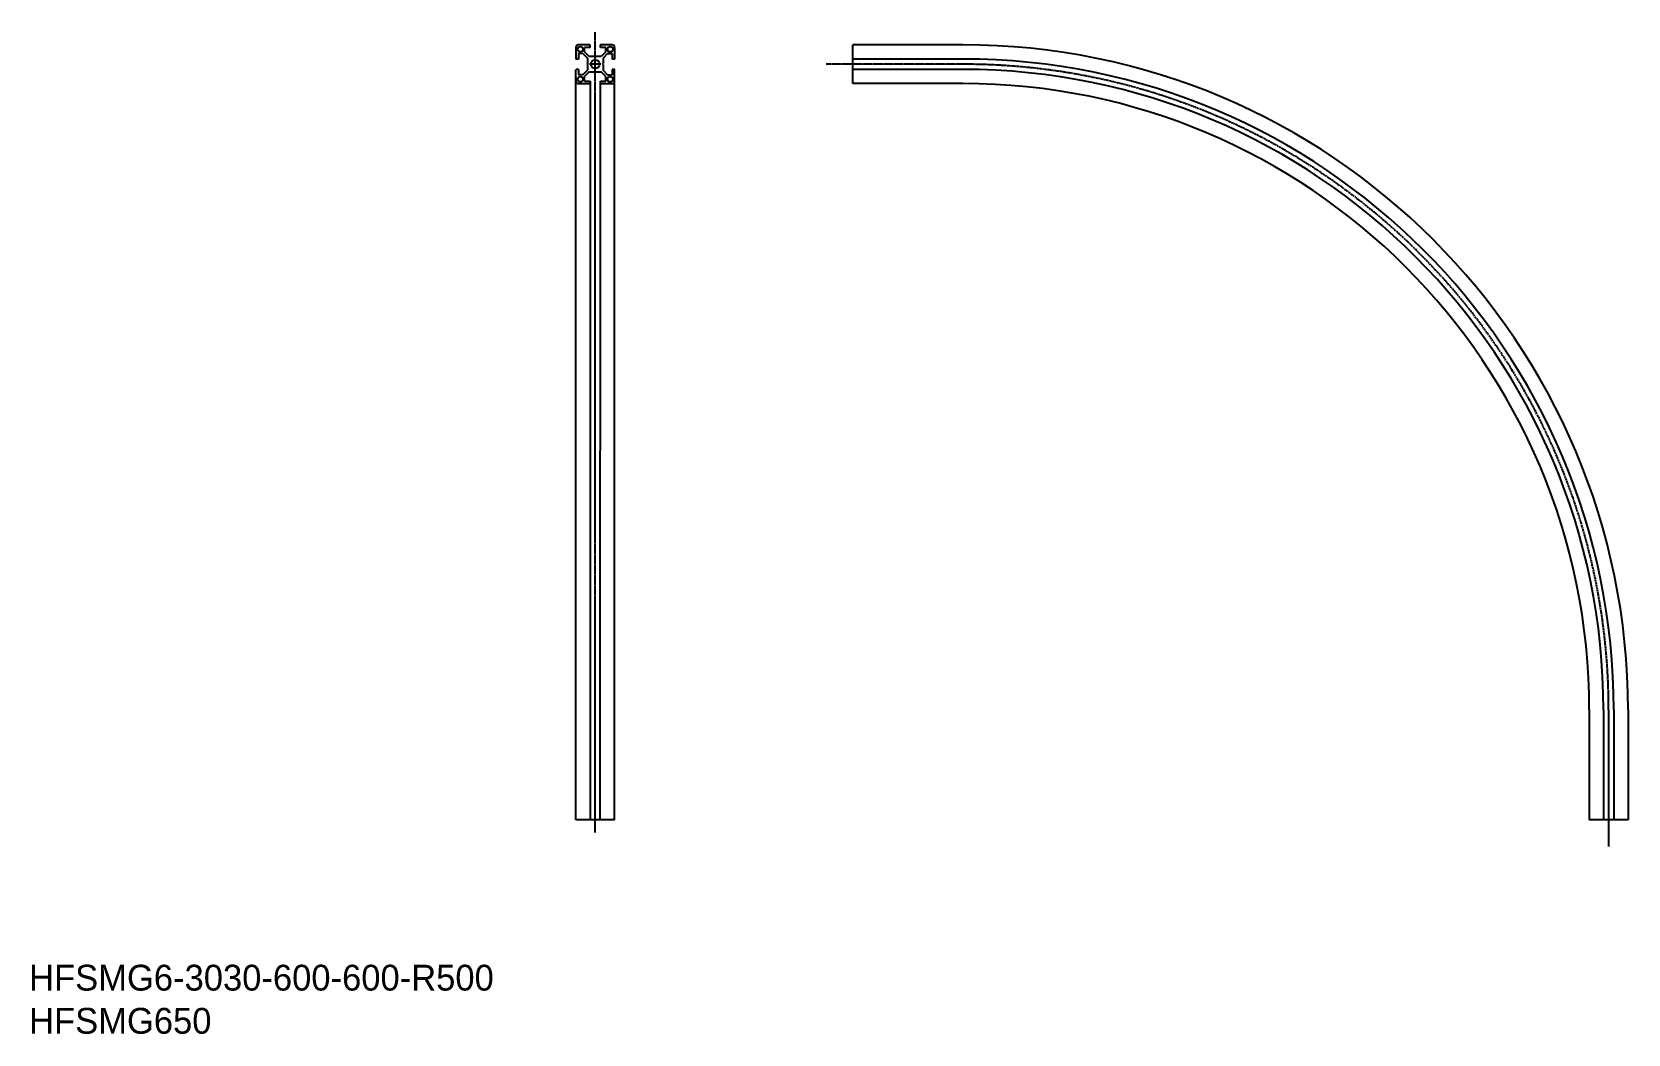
# Model space of a CAD drawing. Extents: x 2 to 1238, y 0 to 776.
import ezdxf

# ---------------------------------------------------------------- set-up
doc = ezdxf.new("R2010")
doc.units = 0
doc.linetypes.add('CENTER', pattern=[2, 1.25, -0.25, 0.25, -0.25])
doc.layers.get('0').update_dxf_attribs({"linetype": 'CONTINUOUS'})
doc.layers.add('CENTER', color=1, linetype='CENTER')

msp = doc.modelspace()

# ---------------------------------------------------------------- linework, layer by layer
at = {"color": 7, "linetype": 'CONTINUOUS'}
for p, q in [((423.3, 763.7), (423.3, 755)), ((425.3, 754.7), (423.6, 754.7)), ((434, 765.7), (425.3, 765.7)), ((428.6, 759), (425.3, 759)), ((425.3, 759), (425.3, 754.7)), ((428.6, 759), (432.3, 755.3)), ((430, 760.4), (430, 763.7)), ((434.3, 763.7), (430, 763.7)), ((433.7, 756.7), (430, 760.4)), ((432.3, 755.3), (432.3, 751.2)), ((437.8, 756.7), (433.7, 756.7)), ((434.3, 763.7), (434.3, 765.4)), ((438.3, 756.4), (437.8, 756.7)), ((438.3, 756.4), (438.8, 756.7)), ((442.9, 756.7), (438.8, 756.7)), ((442.3, 763.7), (442.3, 765.4)), ((446.5, 763.7), (442.3, 763.7)), ((451.3, 765.7), (442.6, 765.7)), ((446.5, 760.4), (442.9, 756.7)), ((447.9, 759), (444.3, 755.3)), ((444.3, 755.3), (444.3, 751.2)), ((446.5, 760.4), (446.5, 763.7)), ((447.9, 759), (451.3, 759)), ((451.3, 759), (451.3, 754.7)), ((453, 754.7), (451.3, 754.7)), ((453.3, 763.7), (453.3, 755)), ((722.8, 765.7), (637.8, 765.7)), ((637.8, 735.7), (637.8, 765.7)), ((722.8, 754.7), (637.8, 754.7)), ((423.3, 165.7), (423.3, 746.4)), ((425.3, 746.7), (423.6, 746.7)), ((425.3, 746.7), (425.3, 742.5)), ((428.6, 742.5), (425.3, 742.5)), ((428.6, 742.5), (432.3, 746.1)), ((433.7, 744.7), (430, 741.1)), ((432.6, 750.7), (432.3, 751.2)), ((432.6, 750.7), (432.3, 750.2)), ((432.3, 750.2), (432.3, 746.1)), ((433.7, 744.7), (437.8, 744.7)), ((438.3, 745), (437.8, 744.7)), ((438.3, 745), (438.8, 744.7)), ((438.8, 744.7), (442.9, 744.7)), ((446.5, 741.1), (442.9, 744.7)), ((444, 750.7), (444.3, 751.2)), ((444, 750.7), (444.3, 750.2)), ((444.3, 750.2), (444.3, 746.1)), ((447.9, 742.5), (444.3, 746.1)), ((447.9, 742.5), (451.3, 742.5)), ((453, 746.7), (451.3, 746.7)), ((451.3, 746.7), (451.3, 742.5)), ((453.3, 165.7), (453.3, 746.4)), ((722.8, 746.7), (637.8, 746.7)), ((425.3, 735.7), (434, 735.7)), ((430, 737.7), (430, 741.1)), ((430, 737.7), (434.3, 737.7)), ((434.3, 737.7), (434.3, 165.7)), ((442.1, 165.7), (442.3, 737.7)), ((442.3, 737.7), (446.5, 737.7)), ((442.6, 735.7), (451.3, 735.7)), ((446.5, 737.7), (446.5, 741.1)), ((722.8, 735.7), (637.8, 735.7)), ((1207.8, 250.7), (1207.8, 165.7)), ((1218.8, 250.7), (1218.8, 165.7)), ((1226.8, 250.7), (1226.8, 165.7)), ((1237.8, 250.7), (1237.8, 165.7)), ((453.3, 165.7), (423.3, 165.7)), ((1237.8, 165.7), (1207.8, 165.7))]:
    msp.add_line(p, q, dxfattribs=at)
for centre, radius in [((426.7, 762.3), 2.1), ((438.3, 750.7), 3.4), ((449.9, 762.3), 2.1), ((426.7, 739.1), 2.1), ((449.9, 739.1), 2.1)]:
    msp.add_circle(centre, radius, dxfattribs=at)
for centre, radius, start, end in [((425.3, 763.7), 2, 90, 180), ((423.6, 755), 0.3, 180, 270), ((434, 765.4), 0.3, 0, 90), ((442.6, 765.4), 0.3, 90, 180), ((451.3, 763.7), 2, 0, 90), ((453, 755), 0.3, 270, 0), ((722.8, 250.7), 515, 0, 90), ((722.8, 250.7), 504, 0, 90), ((423.6, 746.4), 0.3, 90, 180), ((453, 746.4), 0.3, 0, 90), ((722.8, 250.7), 496, 0, 90), ((425.3, 737.7), 2, 180, 270), ((434, 736), 0.3, 270, 0), ((442.6, 736), 0.3, 180, 270), ((451.3, 737.7), 2, 270, 0), ((722.8, 250.7), 485, 0, 90)]:
    msp.add_arc(centre, radius, start, end, dxfattribs=at)
at = {"layer": 'CENTER', "color": 1, "linetype": 'CENTER'}
for p, q in [((438.3, 155.7), (438.3, 775.7)), ((442.7, 750.7), (433.9, 750.7)), ((722.8, 750.7), (617.1, 750.7)), ((1222.8, 250.7), (1222.8, 145))]:
    msp.add_line(p, q, dxfattribs=at)
msp.add_arc((722.8, 250.7), 500, 0, 90, dxfattribs=at)

# ---------------------------------------------------------------- texts
at = {"color": 7, "linetype": 'CONTINUOUS'}
for s, p in [('HFSMG6-3030-600-600-R500', (0, 33.4)), ('HFSMG650', (0, 0))]:
    msp.add_text(s, height=20, dxfattribs=at).set_placement(p)

doc.saveas('drawing.dxf')
